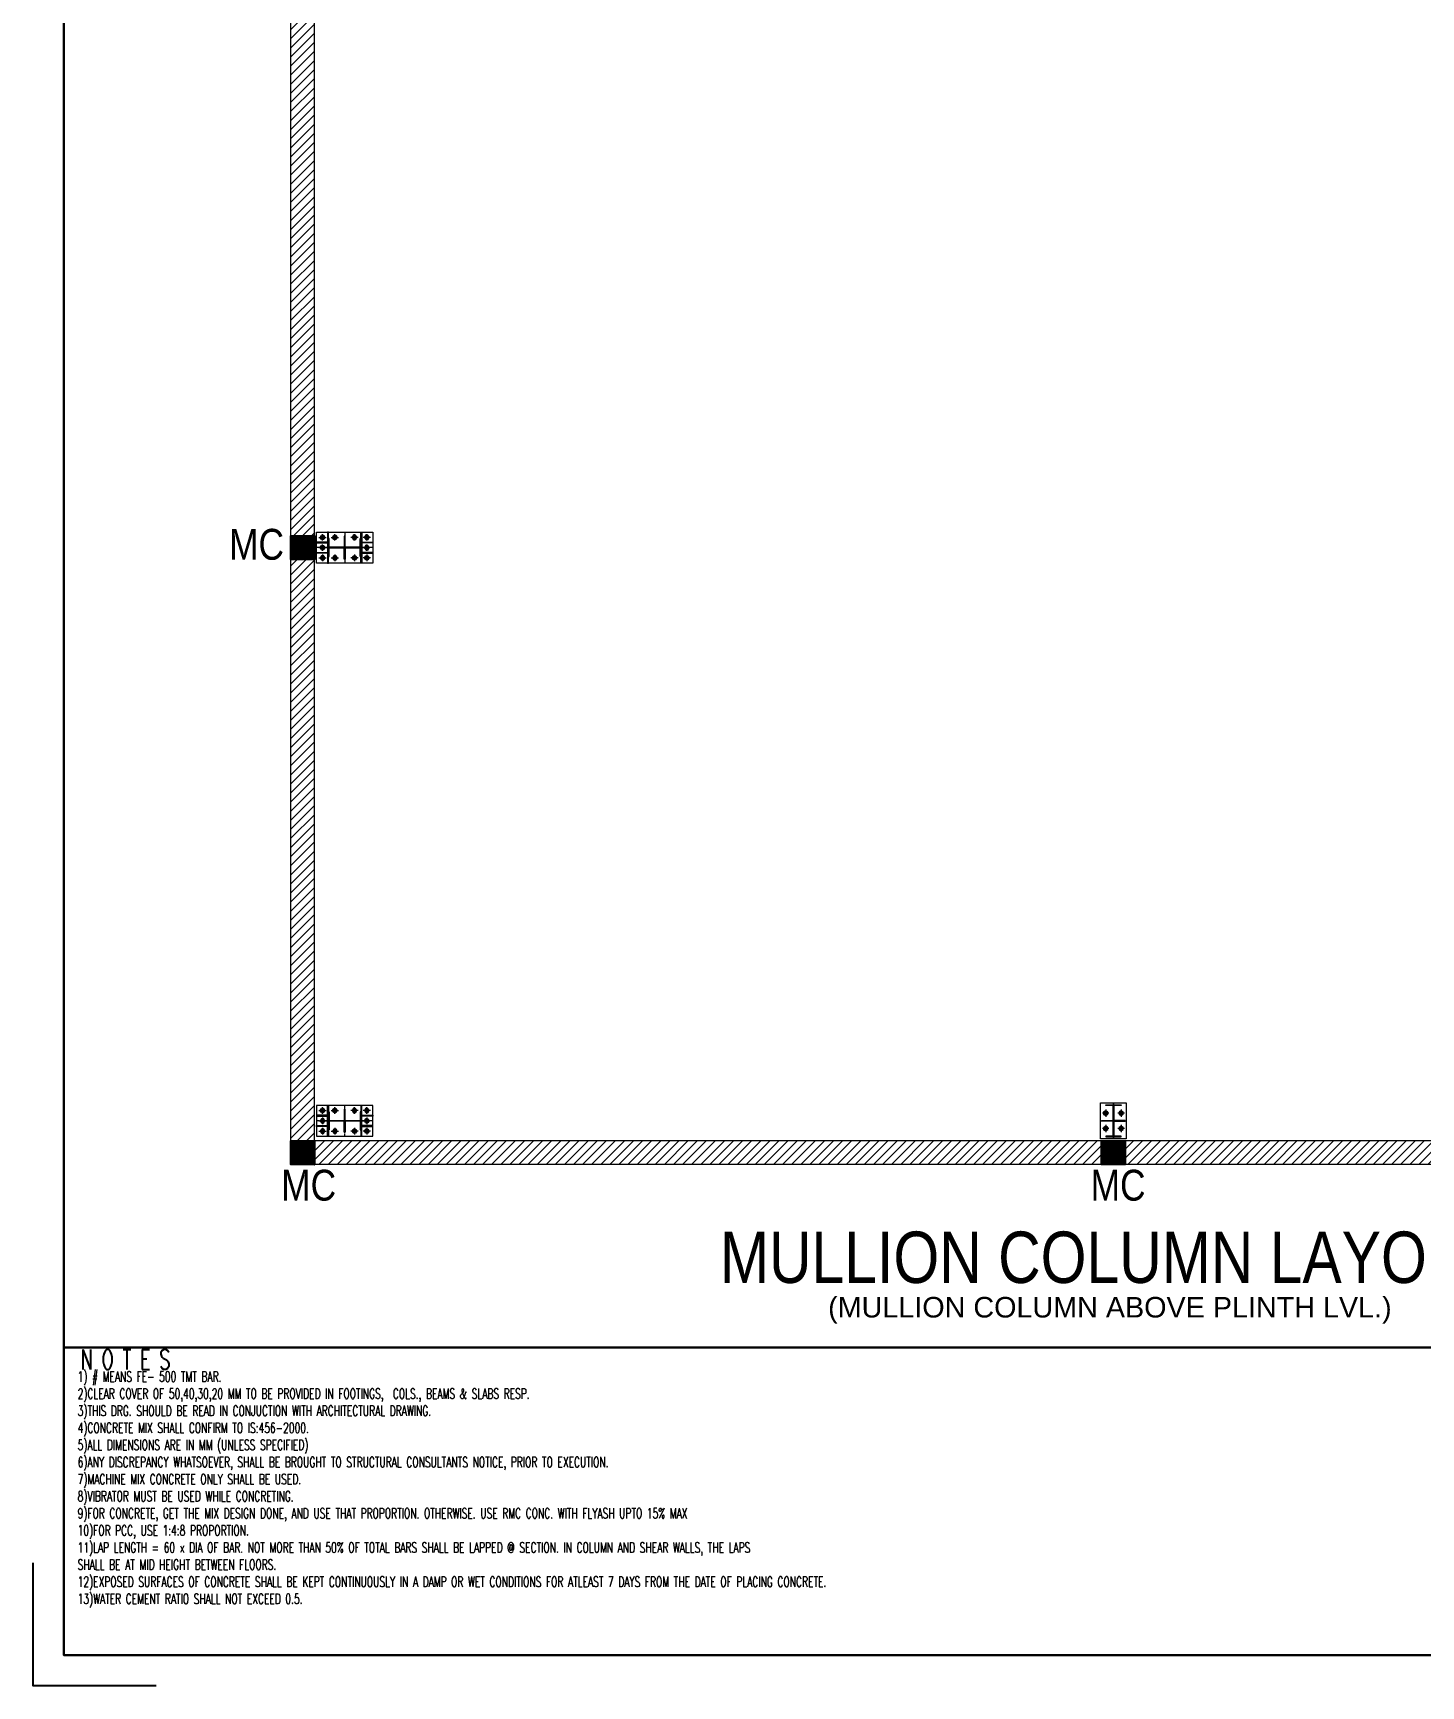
# Model space of a CAD drawing. Header units: inches. Extents: x 683042 to 921062, y -316188 to -5771.
# Drawn here: x 893709 to 907205, y -89673 to -73596 of the extents above; entities that cross this region are included whole.
import ezdxf

# ---------------------------------------------------------------- set-up
doc = ezdxf.new("R2010")
doc.units = ezdxf.units.IN
doc.header["$MEASUREMENT"] = 0
doc.linetypes.add('CENTER', pattern=[2, 1.25, -0.25, 0.25, -0.25])
for name, color, linetype in [('DETAIL-A', 41, 'Continuous'), ('R-column', 5, 'Continuous'), ('WALL', 30, 'Continuous')]:
    doc.layers.add(name, color=color, linetype=linetype)
doc.layers.add('R-text', color=7, linetype='Continuous', lineweight=30)
doc.styles.add('1PT2', font='simplex.shx', dxfattribs={"width": 0.65, "height": 0.078125})
doc.styles.add('1PT25', font='simplex', dxfattribs={"width": 0.65, "height": 2.5})
doc.styles.add('ARIAL', font='arial.ttf')
doc.styles.add('ROMAND', font='swissc.ttf')

# ---------------------------------------------------------------- blocks, each defined once
blk = doc.blocks.new('A$C168B1277')
at = {"lineweight": 5}
h = blk.add_hatch(color=3, dxfattribs=at)
h.dxf.hatch_style = 1
h.paths.add_polyline_path([(50, 331), (200, 331), (200, 325), (50, 325)])
h = blk.add_hatch(color=3, dxfattribs=at)
h.dxf.hatch_style = 1
h.paths.add_polyline_path([(128, 25), (128, 325), (122, 325), (122, 25)])
h = blk.add_hatch(color=3, dxfattribs=at)
h.dxf.hatch_style = 1
h.paths.add_polyline_path([(50, 19), (200, 19), (200, 25), (50, 25)])
at = {"layer": 'DETAIL-A', "lineweight": 5}
h = blk.add_hatch(color=256, dxfattribs=at)
h.dxf.hatch_style = 1
h.paths.add_polyline_path([(122, 171), (10, 171), (10, 179), (122, 179)])
h = blk.add_hatch(color=256, dxfattribs=at)
h.dxf.hatch_style = 1
h.paths.add_polyline_path([(128, 171), (240, 171), (240, 179), (128, 179)])
at = {"linetype": 'CENTER', "lineweight": 5}
blk.add_line((125, 0), (125, 350), dxfattribs=at)
at = {"lineweight": 5}
for points in [[(10, 171), (122, 171), (122, 179), (10, 179)], [(240, 171), (128, 171), (128, 179), (240, 179)]]:
    blk.add_lwpolyline(points, close=True, dxfattribs=at)
at = {"layer": 'DETAIL-A', "linetype": 'CENTER', "lineweight": 5, "ltscale": 20}
for p, q in [((125, 350), (125, 0)), ((0, 175), (250, 175))]:
    blk.add_line(p, q, dxfattribs=at)
at = {"layer": 'DETAIL-A', "lineweight": 5}
for p, q in [((82, 250), (18, 250)), ((50, 215), (50, 285)), ((232, 250), (168, 250)), ((200, 215), (200, 285)), ((82, 100), (18, 100)), ((50, 65), (50, 135)), ((232, 100), (168, 100)), ((200, 65), (200, 135))]:
    blk.add_line(p, q, dxfattribs=at)
at = {"layer": 'DETAIL-A', "color": 1, "lineweight": 5}
blk.add_lwpolyline([(250, 0), (250, 350), (0, 350), (0, 0)], close=True, dxfattribs=at)
at = {"layer": 'DETAIL-A', "color": 3, "lineweight": 5}
for points in [[(50, 331), (200, 331), (200, 325), (50, 325)], [(128, 25), (128, 325), (122, 325), (122, 25)], [(50, 19), (200, 19), (200, 25), (50, 25)]]:
    blk.add_lwpolyline(points, close=True, dxfattribs=at)
at = {"layer": 'DETAIL-A', "lineweight": 5}
for points in [[(30, 262), (50, 273), (70, 261), (70, 238), (50, 227), (30, 239)], [(180, 262), (200, 273), (220, 261), (220, 238), (200, 227), (180, 239)], [(30, 112), (50, 123), (70, 111), (70, 88), (50, 77), (30, 89)], [(180, 112), (200, 123), (220, 111), (220, 88), (200, 77), (180, 89)]]:
    blk.add_lwpolyline(points, close=True, dxfattribs=at)
for centre, radius in [((50, 250), 20), ((50, 250), 12), ((200, 250), 20), ((200, 250), 12), ((50, 100), 20), ((50, 100), 12), ((200, 100), 20), ((200, 100), 12)]:
    blk.add_circle(centre, radius, dxfattribs=at)
blk = doc.blocks.new('A$C153212E7')
at = {"lineweight": 5}
h = blk.add_hatch(color=256, dxfattribs=at)
h.dxf.hatch_style = 1
h.paths.add_polyline_path([(109, 204), (0, 204), (0, 196), (109, 196)])
h = blk.add_hatch(color=256, dxfattribs=at)
h.dxf.hatch_style = 1
h.paths.add_polyline_path([(109, 300), (109, 0), (117, 0), (117, 300)])
h = blk.add_hatch(color=3, dxfattribs=at)
h.dxf.hatch_style = 1
h.paths.add_polyline_path([(117, 238), (117, 63), (125, 63), (125, 238)])
h.paths.add_polyline_path([(125, 147), (425, 147), (425, 153), (125, 153)])
h.paths.add_polyline_path([(433, 238), (433, 63), (425, 63), (425, 238)])
h = blk.add_hatch(color=256, dxfattribs=at)
h.dxf.hatch_style = 1
h.paths.add_polyline_path([(279, 153), (279, 262), (271, 262), (271, 153)])
h = blk.add_hatch(color=256, dxfattribs=at)
h.dxf.hatch_style = 1
h.paths.add_polyline_path([(441, 300), (441, 0), (433, 0), (433, 300)])
h = blk.add_hatch(color=256, dxfattribs=at)
h.dxf.hatch_style = 1
h.paths.add_polyline_path([(441, 204), (550, 204), (550, 196), (441, 196)])
h = blk.add_hatch(color=256, dxfattribs=at)
h.dxf.hatch_style = 1
h.paths.add_polyline_path([(109, 96), (0, 96), (0, 104), (109, 104)])
h = blk.add_hatch(color=256, dxfattribs=at)
h.dxf.hatch_style = 1
h.paths.add_polyline_path([(279, 147), (279, 38), (271, 38), (271, 147)])
h = blk.add_hatch(color=256, dxfattribs=at)
h.dxf.hatch_style = 1
h.paths.add_polyline_path([(441, 96), (550, 96), (550, 104), (441, 104)])
blk.add_line((75, 150), (475, 150), dxfattribs=at)
at = {"color": 1, "lineweight": 5}
blk.add_lwpolyline([(0, 300), (550, 300), (550, 0), (0, 0)], close=True, dxfattribs=at)
at = {"lineweight": 5}
for points in [[(109, 204), (0, 204), (0, 196), (109, 196)], [(109, 300), (109, 0), (117, 0), (117, 300)], [(279, 153), (279, 262), (271, 262), (271, 153)], [(441, 300), (441, 0), (433, 0), (433, 300)], [(441, 204), (550, 204), (550, 196), (441, 196)], [(109, 96), (0, 96), (0, 104), (109, 104)], [(279, 147), (279, 38), (271, 38), (271, 147)], [(441, 96), (550, 96), (550, 104), (441, 104)]]:
    blk.add_lwpolyline(points, close=True, dxfattribs=at)
blk.add_circle((275, 150), 3, dxfattribs=at)
at = {"layer": 'DETAIL-A', "lineweight": 5}
for p, q in [((25, 250), (95, 250)), ((60, 218), (60, 282)), ((60, 118), (60, 182)), ((145, 250), (215, 250)), ((180, 218), (180, 282)), ((405, 250), (335, 250)), ((370, 218), (370, 282)), ((525, 250), (455, 250)), ((490, 218), (490, 282)), ((490, 118), (490, 182)), ((25, 150), (95, 150)), ((25, 50), (95, 50)), ((60, 82), (60, 18)), ((145, 50), (215, 50)), ((180, 82), (180, 18)), ((405, 50), (335, 50)), ((370, 82), (370, 18)), ((525, 150), (455, 150)), ((525, 50), (455, 50)), ((490, 82), (490, 18))]:
    blk.add_line(p, q, dxfattribs=at)
at = {"layer": 'DETAIL-A', "linetype": 'CENTER', "lineweight": 5, "ltscale": 20}
for p, q in [((275, 300), (275, 0)), ((550, 150), (0, 150))]:
    blk.add_line(p, q, dxfattribs=at)
at = {"layer": 'DETAIL-A', "lineweight": 5}
for points in [[(72, 270), (83, 250), (71, 230), (48, 230), (37, 250), (49, 270)], [(72, 170), (83, 150), (71, 130), (48, 130), (37, 150), (49, 170)], [(192, 270), (203, 250), (191, 230), (168, 230), (157, 250), (169, 270)], [(358, 270), (347, 250), (359, 230), (382, 230), (393, 250), (381, 270)], [(478, 270), (467, 250), (479, 230), (502, 230), (513, 250), (501, 270)], [(478, 170), (467, 150), (479, 130), (502, 130), (513, 150), (501, 170)], [(72, 30), (83, 50), (71, 70), (48, 70), (37, 50), (49, 30)], [(192, 30), (203, 50), (191, 70), (168, 70), (157, 50), (169, 30)], [(358, 30), (347, 50), (359, 70), (382, 70), (393, 50), (381, 30)], [(478, 30), (467, 50), (479, 70), (502, 70), (513, 50), (501, 30)]]:
    blk.add_lwpolyline(points, close=True, dxfattribs=at)
at = {"layer": 'DETAIL-A', "color": 3, "lineweight": 5}
for points in [[(117, 238), (117, 63), (125, 63), (125, 238)], [(433, 238), (433, 63), (425, 63), (425, 238)], [(125, 147), (425, 147), (425, 153), (125, 153)]]:
    blk.add_lwpolyline(points, close=True, dxfattribs=at)
at = {"layer": 'DETAIL-A', "lineweight": 5}
for centre, radius in [((60, 250), 20), ((60, 150), 20), ((60, 250), 12), ((60, 150), 12), ((180, 250), 20), ((180, 250), 12), ((370, 250), 20), ((370, 250), 12), ((490, 250), 20), ((490, 150), 20), ((490, 250), 12), ((490, 150), 12), ((60, 50), 20), ((60, 50), 12), ((180, 50), 20), ((180, 50), 12), ((370, 50), 20), ((370, 50), 12), ((490, 50), 20), ((490, 50), 12)]:
    blk.add_circle(centre, radius, dxfattribs=at)

msp = doc.modelspace()

# ---------------------------------------------------------------- hatches: boundary and pattern name
at = {"lineweight": 5}
h = msp.add_hatch(dxfattribs=at)
h.set_pattern_fill('ANSI31', color=8, scale=500)
h.set_pattern_definition([(45, (172738.21, 27625.04), (-44.194174, 44.194174), [])])
h.paths.add_polyline_path([(896214.387, -60601.199), (912214.387, -60601.199), (912214.387, -84601.199), (896214.387, -84601.199)])
h.paths.add_polyline_path([(896444.387, -60831.199), (911984.387, -60831.199), (911984.387, -84371.199), (896444.387, -84371.199)], flags=16)
at = {"layer": 'R-column'}
h = msp.add_hatch(dxfattribs=at)
h.set_pattern_fill('ANSI31', color=1)
h.set_pattern_definition([(45, (77974.44412, 53465.72005), (-0.088388347648, 0.088388347648), [])])
h.paths.add_polyline_path([(896214.387, -78486.199), (896444.387, -78486.199), (896444.387, -78716.199), (896214.387, -78716.199)])
h = msp.add_hatch(dxfattribs=at)
h.set_pattern_fill('ANSI31', color=1)
h.set_pattern_definition([(45, (77974.44412, 47580.72005), (-0.088388347648, 0.088388347648), [])])
h.paths.add_polyline_path([(896214.387, -84371.199), (896444.387, -84371.199), (896444.387, -84601.199), (896214.387, -84601.199)])
h = msp.add_hatch(dxfattribs=at)
h.set_pattern_fill('ANSI31', color=1)
h.set_pattern_definition([(45, (85859.44412, 47580.72005), (-0.088388347648, 0.088388347648), [])])
h.paths.add_polyline_path([(904099.387, -84371.199), (904329.387, -84371.199), (904329.387, -84601.199), (904099.387, -84601.199)])

# ---------------------------------------------------------------- linework, layer by layer
at = {"color": 1, "lineweight": 30}
for points in [[(915272.066, -89373.544), (894008.337, -89373.544), (894008.337, -59303.624), (915272.066, -59303.624)], [(894008.337, -86381.296), (912279.818, -86381.296), (912279.818, -89373.544), (894008.337, -89373.544)]]:
    msp.add_lwpolyline(points, close=True, dxfattribs=at)
msp.add_lwpolyline([(894906.012, -89672.769), (893709.112, -89672.769), (893709.112, -88475.869)])
at = {"layer": 'R-column', "color": 1}
for points in [[(896214.387, -78486.199), (896444.387, -78486.199), (896444.387, -78716.199), (896214.387, -78716.199)], [(896214.387, -84371.199), (896444.387, -84371.199), (896444.387, -84601.199), (896214.387, -84601.199)], [(904099.387, -84371.199), (904329.387, -84371.199), (904329.387, -84601.199), (904099.387, -84601.199)]]:
    msp.add_lwpolyline(points, close=True, dxfattribs=at)
at = {"layer": 'WALL', "lineweight": 5}
for points in [[(896214.387, -60601.199), (912214.387, -60601.199), (912214.387, -84601.199), (896214.387, -84601.199)], [(896444.387, -60831.199), (911984.387, -60831.199), (911984.387, -84371.199), (896444.387, -84371.199)]]:
    msp.add_lwpolyline(points, close=True, dxfattribs=at)

# ---------------------------------------------------------------- block references
at = {"lineweight": 5}
msp.add_blockref('A$C153212E7', (896464.387, -78751.199), dxfattribs=at)
at = {"lineweight": 5, "xscale": -1, "rotation": 180}
for name, p in [('A$C153212E7', (896464.387, -84026.199)), ('A$C168B1277', (904089.387, -84001.199))]:
    msp.add_blockref(name, p, dxfattribs=at)

# ---------------------------------------------------------------- texts
at = {"color": 3, "lineweight": 5, "width": 8731.09091, "attachment_point": 5}
for s, insert, char_height, style in [('\\A1;{\\C256;MULLION COLUMN LAYOUT}', (904206.941, -85506.869), 500, 'ROMAND'), ('\\A1;{\\C256;(MULLION COLUMN ABOVE PLINTH LVL.)}', (904180.206, -86019.268), 200, 'ARIAL')]:
    msp.add_mtext(s, dxfattribs=dict(at, insert=insert, char_height=char_height, style=style))
at = {"layer": 'R-text', "style": '1PT25', "width": 0.65}
msp.add_text('N O T E S ', height=191.9511, dxfattribs=at).set_placement((894172.312, -86593.366))
at = {"layer": 'R-text', "lineweight": 5, "char_height": 300, "width": 286.62939, "attachment_point": 5, "style": 'ROMAND'}
for insert in [(895882.029, -78571.055), (896388.885, -84804.442), (904260.079, -84804.442)]:
    msp.add_mtext('\\A1;MC', dxfattribs=dict(at, insert=insert))
at = {"layer": 'R-text', "lineweight": 20, "insert": (894142.828, -86613.854), "char_height": 99.741614, "width": 7150.18219, "attachment_point": 1, "style": '1PT2'}
msp.add_mtext('\\pxql;{\\C0;1) # MEANS FE- 500 TMT BAR.\\P\\pq*;2)CLEAR COVER OF 50,40,30,20 MM TO BE PROVIDED IN FOOTINGS,  COLS., BEAMS & SLABS RESP.\\P\\pql;3)THIS DRG. SHOULD BE READ IN CONJUCTION WITH ARCHITECTURAL DRAWING.\\P4)CONCRETE MIX SHALL CONFIRM TO IS:456-2000.\\P5)ALL DIMENSIONS ARE IN MM (UNLESS SPECIFIED)\\P\\pt23;6)ANY DISCREPANCY WHATSOEVER, SHALL BE BROUGHT TO STRUCTURAL CONSULTANTS NOTICE, PRIOR TO EXECUTION.\\P7)MACHINE MIX CONCRETE ONLY SHALL BE USED.\\P8)VIBRATOR MUST BE USED WHILE CONCRETING.\\P9)FOR CONCRETE, GET THE MIX DESIGN DONE, AND USE THAT PROPORTION. OTHERWISE. USE RMC CONC. WITH FLYASH UPTO 15% MAX\\P10)FOR PCC, USE 1:4:8 PROPORTION.\\P11)LAP LENGTH = 60 x DIA OF BAR. NOT MORE THAN 50% OF TOTAL BARS SHALL BE LAPPED @ SECTION. IN COLUMN AND SHEAR WALLS, THE LAPS SHALL BE AT MID HEIGHT BETWEEN FLOORS.\\P12)EXPOSED SURFACES OF CONCRETE SHALL BE KEPT CONTINUOUSLY IN A DAMP OR WET CONDITIONS FOR ATLEAST 7 DAYS FROM THE DATE OF PLACING CONCRETE.\\P13)WATER CEMENT RATIO SHALL NOT EXCEED 0.5.}', dxfattribs=at)

doc.saveas('drawing.dxf')
